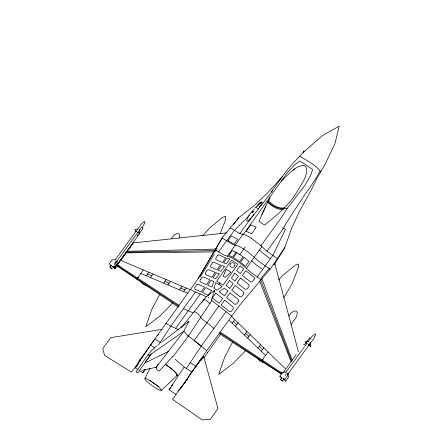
<?xml version="1.0" encoding="UTF-8"?>
<svg xmlns="http://www.w3.org/2000/svg" width="442" height="442" viewBox="0 0 442 442"><rect width="100%" height="100%" fill="white"/><g stroke="black" fill="none" stroke-linecap="round" stroke-linejoin="round"><path stroke-width="0.66" d="M117.18 260.752L117.069 263.316L114.263 267.167L112.528 266.526M287.77 373.048L287.659 375.617L284.852 379.468L283.118 378.827M269.736 199.093L269.858 197.154L287.333 172.54L295.3 164.197L296.869 163.413L299.687 161.004L304.665 163.899L312.571 169.529L311.019 174.695L305.008 185.226L287.096 208.558L280.703 218.486L260.962 245.708L266.471 250.824L277.427 258.559M137.937 232.315L139.158 232.768L139.473 229.674M181.364 386.838L181.297 387.474L195.707 366.899L203.657 356.324L217.967 408.59L210.182 419.508L202.093 419.9L172.524 399.303L181.364 386.838L178.397 391.104M308.527 344.622L309.731 345.058L310.002 342.6M179.33 237.735L179.734 235.956L178.922 233.785L176.701 233.713L173.607 235.58L171.22 238.862M274.526 264.189L284.736 247.763L291.416 228.834L299.317 211.607L311.4 189.717L316.947 178.364L324.809 164.827L334.876 143.86L339.213 126.114L322.682 135.423L304.765 150.998L293.759 162.336L285.759 171.767L271.349 191.927M257.321 205.834C260.559 200.596 264.493 200.629 257.238 205.862M220.16 233.741L225.685 219.503L225.619 216.359L222.657 217.298L209.337 228.249L202.607 235.923M268.487 201.049L267.791 201.795L258.885 221.398L264.559 225.088C276.416 215.425 288.516 205.762 296.648 192.546C300.654 184.662 308.66 176.275 306.129 166.756L303.836 165.264C294.311 166.43 287.88 175.021 281.377 181.198M144.904 378.601L150.02 368.203M261.725 214.718L264.946 208.298M162.507 341.583L188.927 321.284L183.883 331.257L156.148 367.258L141.921 370.374M159.722 294.317L151.788 309.428L145.805 326.754L160.363 315.671L172.695 302.914M232.63 341.992L224.691 357.108L218.713 374.435L233.271 363.352L245.603 350.594M265.25 207.729L265.852 206.591M320.196 170.739L316.466 177.452L309.715 187.96L304.748 194.751L290.726 216.061L285.504 224.287L283.659 228.227M137.97 369.634L135.274 367.882L150.435 345.119L198.182 278.615L222.735 237.039L238.63 217.796L254.852 205.066L268.764 191.751L282.432 176.513M198.182 278.615L222.735 237.039M283.687 297.919L292.317 283.256L298.56 267.161L298.521 264.04L295.532 264.957L282.211 275.907L278.631 280.007M200.397 276.896L214.282 254.233M226.818 232.857L133.158 242.945L132.186 244.492M298.427 351.81L274.802 263.52L273.327 264.769M172.595 356.7L173.297 356.258L187.01 338.036L211.63 300.919L212.044 297.98L214.79 290.278L205.712 297.3L201.535 302.881M158.684 344.732L170.745 326.345M170.844 326.19L195.43 291.985M139.589 370.689L142.827 372.788L145.031 369.424M176.021 394.369L169.004 389.811L184.17 367.048L175.159 359.247M179.866 389.662L191.723 371.954L207.525 349.589L239.47 305.45L270.83 268.3L284.736 247.763M156.148 367.258L158.203 364.136M186.386 368.484L201.121 346.263M218.873 284.344L219.823 282.935M175.756 328.196L200.364 293.908M245.039 247.128L239.857 254.531M200.662 360.755L203.657 356.324M230.26 227.928L240.271 233.807L243.437 234.326L269.858 197.154M146.252 275.808L148.75 272.233M150.479 277.593L152.976 274.012M163.717 283.173L166.214 279.598M167.938 284.952L170.441 281.377M179.441 289.803L181.938 286.228M183.668 291.587L186.165 288.007M242.929 234.37L227.376 256.122M261.913 246.603L246.376 268.393M220.635 334.146L203.806 358.031M213.884 291.471L214.652 290.388M125.666 253.52L116.638 265.692L133.158 242.945M190.508 289.841L143.274 269.924L136.738 279.162L138.385 276.968M232.183 323.124L234.724 319.577M235.459 326.307L238.006 322.765M244.393 334.981L246.94 331.434M247.675 338.163L250.222 334.622M257.957 348.141L260.504 344.6M261.239 351.329L263.786 347.782M263.156 358.959L261.493 361.142L268.034 351.909L231.354 316.301M127.981 250.393L127.716 250.763M156.777 345.987C147.794 352.545 142.926 363.097 136.103 371.6L137.611 373.098L151.147 354.125L183.883 331.257L188.209 336.329M283.328 372.556L285.372 369.678M286.123 368.622L287.924 366.092M288.3 365.562L296.195 354.545M218.602 251.896L234.376 230.304L249.271 215.514M218.961 305.991L194.281 340.357L200.585 345.672L201.226 346.119L225.917 311.781M257.272 276.935L272.874 255.272L285.41 229.492L283.62 228.199L266.962 251.167M195.635 366.733L198.397 362.915M199.182 361.821L201.552 358.55M154.485 339.71L139.766 359.992L140.324 359.683L137.539 364.075L131.412 372.103L104.577 355.379L102.787 348.445L110.76 337.66L162.015 329.329M252.26 216.547L239.84 233.553M253.034 215.475L253.813 214.403M184.203 383.905L185.386 382.275M186.988 380.07L187.789 378.965M288.825 316.113L291.206 312.831L294.306 310.964L296.599 311.085L297.333 313.207L296.527 316.765L290.969 324.422M114.047 265.073L141.733 227.072L143.009 228.415L137.727 235.663M302.776 152.623L304.068 151.02L303.4 151.932M111.373 265.614L109.224 263.824L112.036 259.973L115.798 259.636M109.892 267.15L112.097 268.769L109.892 267.15L111.108 265.482M115.174 259.907L136.49 230.685M137.28 229.597L141.236 224.177L143.551 221.989L144.893 221.503L144.805 222.912L142.252 227.42M114.677 263.156L116.235 261.012M129.5 248.31L130.263 247.266M112.959 267.051L115.097 268.841L117.102 266.09M281.847 377.893L279.83 376.159L282.637 372.302L286.405 371.965M284.372 378.888L282.46 381.059L280.543 379.501L281.758 377.833M285.825 372.258L302.079 349.97M302.671 349.158L304.571 346.556M305.162 345.743L307.14 343.036M308.323 341.406L311.886 336.522L314.201 334.34L315.511 333.832L315.455 335.263L314.091 338.141L287.62 374.435M285.261 375.451L286.433 373.844M285.62 381.142L288.56 377.335L288.002 373.269M138.026 362.749L146.02 352.147M233.365 224.724L238.63 217.796M145.606 361.412L147.192 359.329M147.982 358.291L151.147 354.125L149.169 355.539L148.053 354.816M272.874 190.264L261.714 204.95L259.25 207.259M135.274 367.882L138.213 364.064M142.827 372.788L145.346 369.518M169.004 389.811L171.109 387.082M171.949 385.993L172.789 384.899M157.777 335.5L158.59 334.467M181.126 327.826L204 299.427L206.326 300.317L209.917 303.516M208.16 298.146L208.845 297.328M253.691 209.624L254.432 208.74M252.946 210.502C250.763 213.679 246.658 217.149 246.735 221.204L247.752 221.133L249.846 219.575L257.763 209.961L262.194 202.911L262.034 201.983L261.034 202.066M261.747 277.278L269.891 267.675M273.924 264.548L274.802 263.52M172.618 356.473L159.247 371.087L157.015 369.634L155.943 367.158M268.99 200.248L268.244 201.038L268.548 202.16C273.499 207.149 280.173 209.707 287.096 208.558M269.487 199.452L268.697 200.281L268.957 201.469C273.233 205.154 278.615 209.072 284.587 207.801M187.999 322.24L188.927 321.284M293.322 170.214L294.742 168.877M161.264 390.402L161.148 389.833A10.094 1.508 36.1 0 0 151.573 381.617A10.094 1.508 36.1 0 0 145.015 379.17L145.689 380.098A10.094 1.508 36.1 0 0 152.457 385.91L156.634 388.673A10.094 1.508 36.1 0 0 161.264 390.402L177.259 375.418C174.927 370.462 169.452 367.584 165.28 364.236M260.62 202.425L255.47 207.464C255.697 206.757 257.813 208.635 258.459 209.116M157.672 345.296L158.114 344.959M161.17 342.611L161.612 342.268M144.993 363.009L168.325 351.451M176.64 375.645L177.259 375.418M136.379 231.238L134.501 229.68L138.142 229.122M306.853 343.511L305.079 341.986L308.731 341.428M126.871 251.305L217.458 249.05M126.274 252.144L216.519 250.581M125.766 252.857L215.707 251.907M283.156 209.42C277.355 210.177 272.421 206.221 268.139 202.85L267.791 201.795M116.876 265.36L118.804 265.686M258.587 358.854L257.89 358.727L259.338 360.434L263.211 362.661L262.15 361.324M280.543 379.501L282.747 381.12M194.11 311.704C197.099 312.279 199.049 315.019 200.85 317.234M243.437 234.326L246.664 235.525L251.2 238.105M308.345 344.462L309.731 345.058M310.444 346.605L310.229 342.655M111.224 265.935L110.069 265.509L111.417 266.101M305.079 341.986L306.986 343.561M282.057 378.44L280.902 378.021M112.334 266.366L114.263 267.167M279.83 376.159L281.979 377.943M282.924 378.661L284.852 379.468M137.749 232.149L139.158 232.768M136.501 231.685L135.456 231.381M139.777 234.238L138.899 233.475M147.484 274.018L151.739 275.758M120.462 260.316L143.274 269.924M140.749 273.488L187.955 293.394M180.679 288.013L184.861 289.858M164.949 281.377L169.131 283.223M195.828 366.147L190.187 362.738M178.33 329.505L171.325 326.461L165.816 323.351M183.452 308.627L192.933 312.814M190.436 289.317C195.27 292.814 201.281 293.615 206.226 296.82M257.415 205.873L257.791 206.11M252.205 211.989L252.824 212.381M222.127 238.061L232.365 244.216L239.089 246.299L243.719 249.039M253.056 210.895L253.675 211.27M252.846 211.165L253.47 211.541M215.138 249.796L224.144 255.117L231.1 257.443L237.603 261.41L242.354 264.957L251.36 272.791L261.178 279.698M252.415 211.724L253.034 212.105M117.495 265.841L116.832 265.432L178.667 306.113M252.636 211.436L253.255 211.823M251.238 238.127L260.962 245.708M243.829 249.111L248.984 252.747L259.078 261.565L270.073 269.2M150.435 345.119L154.81 347.959M184.17 367.048L191.723 371.954M219.315 333.655L281.339 374.076M252.001 212.254L252.614 212.657M282.35 227.735L283.499 228.497M303.505 344.29L304.383 344.865L309.66 337.622L310.936 338.964M137.324 234.895L138.202 235.475L115.395 266.786L115.798 267.554L114.047 266.393M280.432 372.087L281.747 372.954M119.561 266.206L117.345 264.741L179.143 305.394M220.503 332.235L282.14 373.197M220 332.898L281.499 373.794M207.464 352.224L207.801 352.445M154.844 338.881L160.269 342.484M116.655 265.67L178.132 306.969M262.675 269.427L256.598 265.172L251.796 260.913M200.303 317.555L213.939 328.428M270.405 258.664L264.128 254.227L259.548 249.984M211.342 300.124L231.735 316.141M187.977 335.682L206.839 350.561M308.792 345.119L310.577 346.65M283.598 379.396L285.753 381.192M113.075 267.095L115.097 268.841M233.415 321.422L236.746 324.544M245.63 333.279L248.957 336.401M144.545 284.073L145.611 285.41L143.385 284.41L140.285 281.477M229.326 320.351L265.509 355.478M268.034 351.909L285.764 369.125M259.266 346.34L262.52 349.567M281.151 372.54L281.836 373.628M320.776 171.833C315.848 165.087 307.82 161.054 300.731 156.827L299.262 156.667L299.427 156.993M291.068 361.666L259.542 280.83M260.548 279.631L291.576 360.954M261.465 277.609L292.173 360.119M165.7 364.501A14.089 2.072 35.5 0 1 177.004 375.562M159.126 386.8A8.381 1.249 36.1 0 1 157.634 385.971L154.17 383.678A8.381 1.249 36.1 0 1 149.91 380.242M234.857 265.349C234.658 268.316 229.613 268.095 229.967 265.012A2.381 1.917 -44.7 0 1 230.857 263.36C232.315 261.835 235.293 263.189 234.857 265.349M214.232 287.289L213.95 288.223L217.005 290.206L222.133 286.554L215.806 282.455L214.232 287.289M213.817 281.56L212.022 287.085L207.751 285.002L211.188 280.195L213.817 281.56M225.044 272.062L223.232 276.217L225.138 277.449L230.741 272.184L226.304 269.322L225.044 272.062M255.261 228.437L251.647 233.757L246.144 231.326L250.686 224.868L256.133 227.188L255.261 228.437M238.73 301.118L236.674 304.068L234.752 304.256L226.519 297.637L229.962 292.836L238.161 299.389L238.73 301.118M243.929 293.582L241.885 296.549L239.973 296.764L231.801 290.256L235.238 285.449L243.371 291.875L243.929 293.582M212.646 262.603L210.585 265.543L210.812 267.145L217.028 269.902L220.481 265.123L214.271 262.377L212.646 262.603M217.884 255.133L215.823 258.073L216.094 259.774L222.326 262.565L225.779 257.785L222.878 256.796L219.508 254.912L217.884 255.133M236.15 266.625L223.111 285.156L216.784 281.062L231.547 260.123L237.862 264.194L236.15 266.625M235.984 252.216L232.569 257.067L228.857 255.437L232.288 250.625L235.984 252.216M236.796 252.669L233.382 257.52L239.691 261.598L243.111 256.758L236.796 252.669M244.034 257.426L240.614 262.272L245.57 266.272L249.006 261.46L244.034 257.426M228.183 240.326L228 240.586L232.846 243.503L234.26 243.973L237.674 239.321L231.415 235.923L228.183 240.326M219.155 273.935L215.729 278.769L213.027 277.615L216.464 272.802L219.155 273.935M224.409 266.509L220.989 271.344L218.304 270.222L221.74 265.41L224.409 266.509M229.669 259.084L226.243 263.918L223.58 262.83L227.017 258.017L229.669 259.084M211.641 290.516L208.221 295.361L202.464 292.372L205.906 287.576L211.641 290.516M215.674 293.134L212.254 297.974L219.215 303.273L222.646 298.455L215.674 293.134M229.52 280.648L226.1 285.488L229.746 288.449L233.177 283.637L229.52 280.648M234.774 273.217L231.354 278.057L235.017 281.057L238.453 276.244L234.774 273.217M240.034 265.786L236.608 270.626L240.293 273.664L243.73 268.852L240.034 265.786M227.906 291.035L224.486 295.869L219.121 291.692L224.265 288.079L227.906 291.035M240.52 278.062L237.083 282.874L245.222 289.311L247.095 289.035L249.183 286.145L248.675 284.532L240.52 278.062M196.773 284.692L194.69 287.587L194.9 289.162L201.104 291.897L204.563 287.134L198.347 284.372L196.773 284.692M200.325 279.758L199.983 280.234L200.198 281.808L206.42 284.582L209.873 279.803L203.651 277.029L202.071 277.344L200.325 279.758M224.674 300.201L221.227 304.991L229.448 311.588L231.37 311.406L233.459 308.516L232.901 306.814L224.674 300.201M215.177 272.465L211.724 277.245L205.502 274.471L205.292 272.902L207.381 270.018L208.961 269.703L215.177 272.465M254.482 278.803L252.399 281.692L250.52 281.968L242.371 275.504L245.824 270.731L253.973 277.189L254.482 278.803"/></g></svg>
